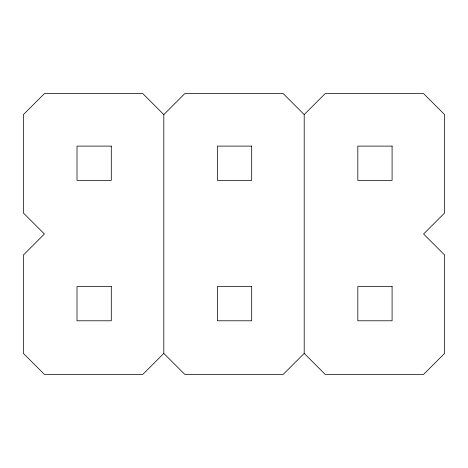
<?xml version="1.0" encoding="UTF-8"?>
<svg xmlns="http://www.w3.org/2000/svg" width="468" height="468" viewBox="0 0 468 468"><rect width="100%" height="100%" fill="white"/><g stroke="black" fill="none" stroke-linecap="round" stroke-linejoin="round"><path stroke-width="0.7" d="M163.8 114.607L184.807 93.6L283.193 93.6L304.2 114.607L304.2 353.393L283.193 374.4L184.807 374.4L163.8 353.393L163.8 114.607L142.793 93.6L44.407 93.6L23.4 114.607L23.4 212.993L44.407 234L23.4 255.007L23.4 353.393L44.407 374.4L142.793 374.4L163.8 353.393M304.2 114.607L325.207 93.6L423.593 93.6L444.6 114.607L444.6 212.993L423.593 234L444.6 255.007L444.6 353.393L423.593 374.4L325.207 374.4L304.2 353.393M111.29 146.11L77.015 146.11L77.015 180.385L111.29 180.385L111.29 146.11M251.69 146.11L217.415 146.11L217.415 180.385L251.69 180.385L251.69 146.11M392.09 146.11L357.815 146.11L357.815 180.385L392.09 180.385L392.09 146.11M111.29 286.51L77.015 286.51L77.015 320.785L111.29 320.785L111.29 286.51M251.69 286.51L217.415 286.51L217.415 320.785L251.69 320.785L251.69 286.51M392.09 286.51L357.815 286.51L357.815 320.785L392.09 320.785L392.09 286.51"/></g></svg>
